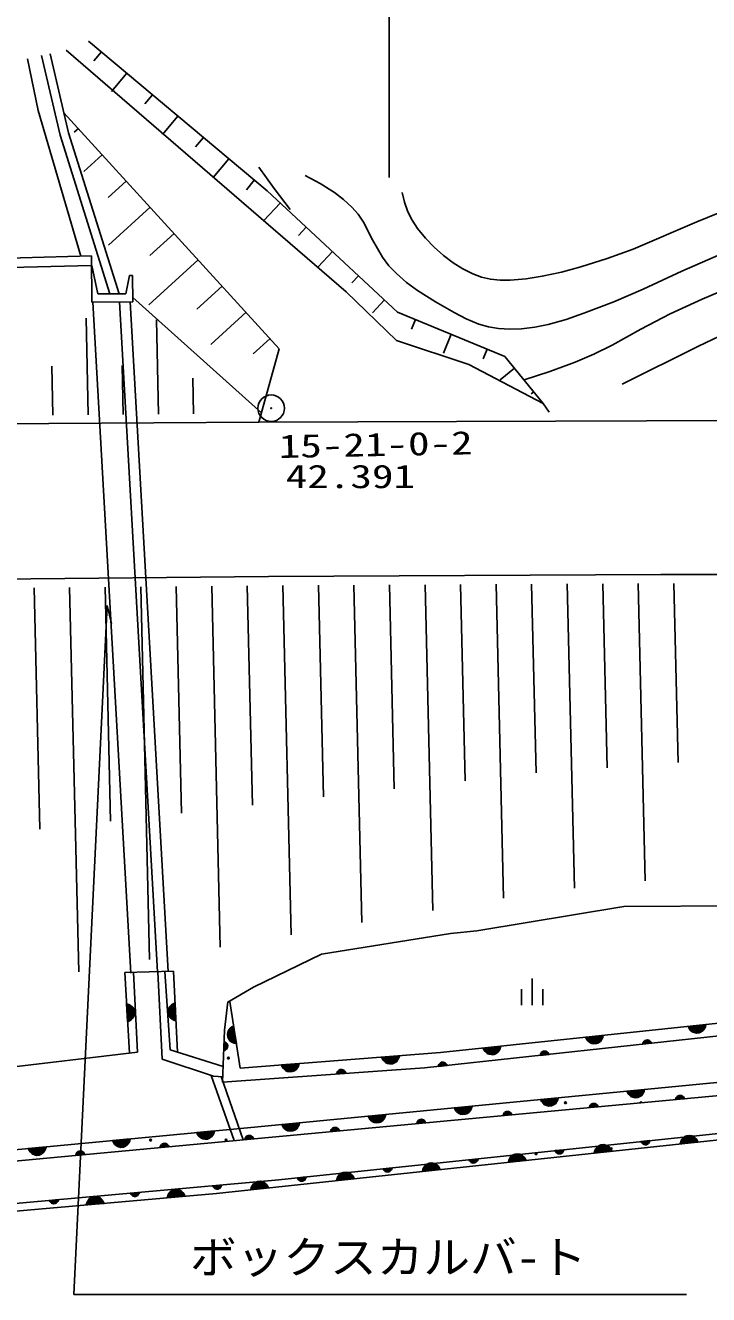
# Model space of a CAD drawing. Units: millimetres, scale not verified. Extents: x 40000 to 680000, y 20000 to 380000.
# Drawn here: x 481270 to 519695, y 244414 to 315830 of the extents above; entities that cross this region are included whole.
import ezdxf
from ezdxf.enums import TextEntityAlignment as Align

# ---------------------------------------------------------------- set-up
doc = ezdxf.new("R2010")
doc.units = ezdxf.units.MM
doc.header["$LTSCALE"] = 1000
doc.layers.add('M-BGD', color=7, linetype='Continuous', lineweight=25)
doc.layers.add('M-BMK-SRVR', color=3, linetype='Continuous')
doc.styles.add('ＭＳ ゴシック', font='')
doc.styles.get('ＭＳ ゴシック').set_extended_font_data('MS Gothic')

# ---------------------------------------------------------------- blocks, each defined once
blk = doc.blocks.new('BUHIN2')
at = {"color": 3, "linetype": 'Continuous', "lineweight": 25}
for radius in [746, 22.5]:
    blk.add_circle((0, 0), radius, dxfattribs=at)
blk = doc.blocks.new('BUHIN44')
at = {"color": 7, "linetype": 'Continuous', "lineweight": 25}
for p, q in [((467, 407), (-275, 917)), ((618, -425), (-618, 425)), ((-213, -581), (-955, -71))]:
    blk.add_line(p, q, dxfattribs=at)
blk = doc.blocks.new('BUHIN94')
at = {"color": 7, "linetype": 'Continuous', "lineweight": 25}
for p, q in [((-420, -113), (-126, 416)), ((-238, 344), (-419, 18)), ((-41, 440), (-395, -196)), ((-364, -270), (35, 449)), ((109, 454), (-328, -333)), ((-285, -385), (176, 446))]:
    blk.add_line(p, q, dxfattribs=at)
blk.add_lwpolyline([(-243, -437), (-324, -346), (-381, -249), (-430, -110), (-429, 15), (-405, 136), (-330, 272), (-240, 356), (-134, 423), (10, 455), (124, 460), (243, 437)], close=True, dxfattribs=at)
blk = doc.blocks.new('BUHIN95')
at = {"color": 7, "linetype": 'Continuous', "lineweight": 25}
for p, q in [((-420, -113), (-127, 416)), ((-239, 343), (-419, 18)), ((-42, 440), (-394, -196)), ((-364, -270), (34, 450)), ((109, 454), (-327, -333)), ((-285, -385), (175, 446))]:
    blk.add_line(p, q, dxfattribs=at)
blk.add_lwpolyline([(-242, -437), (-323, -347), (-381, -249), (-430, -111), (-429, 15), (-405, 136), (-330, 271), (-240, 356), (-135, 423), (9, 455), (123, 460), (242, 437)], close=True, dxfattribs=at)
blk = doc.blocks.new('BUHIN104')
at = {"color": 7, "linetype": 'Continuous', "lineweight": 25}
for p, q in [((143, 192), (-88, -223)), ((-55, -227), (164, 166)), ((182, 134), (-18, -225)), ((20, -220), (197, 97)), ((210, 56), (63, -208)), ((119, -172), (209, -9))]:
    blk.add_line(p, q, dxfattribs=at)
blk.add_lwpolyline([(122, 218), (162, 173), (191, 124), (215, 55), (215, -8), (202, -68), (165, -136), (120, -178), (67, -212), (-5, -228), (-62, -230), (-122, -218)], close=True, dxfattribs=at)
blk = doc.blocks.new('BUHIN105')
at = {"color": 7, "linetype": 'Continuous', "lineweight": 25}
for p, q in [((143, 192), (-89, -223)), ((-55, -227), (164, 166)), ((182, 134), (-18, -225)), ((20, -220), (198, 97)), ((210, 56), (63, -208)), ((119, -172), (209, -10))]:
    blk.add_line(p, q, dxfattribs=at)
blk.add_lwpolyline([(122, 218), (162, 173), (191, 124), (215, 54), (215, -8), (202, -69), (164, -136), (119, -178), (66, -212), (-5, -228), (-63, -230), (-122, -218)], close=True, dxfattribs=at)
blk = doc.blocks.new('BUHIN112')
at = {"color": 7, "linetype": 'Continuous', "lineweight": 25}
for p, q in [((-422, -106), (-119, 418)), ((-232, 348), (-419, 25)), ((-34, 441), (-398, -189)), ((-369, -264), (43, 449)), ((117, 452), (-333, -327)), ((-292, -380), (183, 443))]:
    blk.add_line(p, q, dxfattribs=at)
blk.add_lwpolyline([(-250, -433), (-330, -341), (-385, -242), (-432, -103), (-429, 22), (-403, 143), (-325, 277), (-234, 360), (-127, 425), (17, 455), (132, 458), (250, 433)], close=True, dxfattribs=at)
blk = doc.blocks.new('BUHIN113')
at = {"color": 7, "linetype": 'Continuous', "lineweight": 25}
for p, q in [((-419, -117), (-130, 415)), ((-241, 341), (-419, 14)), ((-46, 440), (-393, -199)), ((-361, -273), (31, 450)), ((105, 455), (-324, -336)), ((-281, -388), (172, 447))]:
    blk.add_line(p, q, dxfattribs=at)
blk.add_lwpolyline([(-238, -440), (-320, -350), (-379, -253), (-429, -114), (-429, 11), (-406, 132), (-332, 268), (-243, 354), (-138, 422), (5, 455), (119, 461), (238, 440)], close=True, dxfattribs=at)
blk = doc.blocks.new('BUHIN117')
at = {"color": 7, "linetype": 'Continuous', "lineweight": 25}
for p, q in [((140, 194), (-85, -224)), ((-52, -228), (162, 169)), ((180, 137), (-15, -225)), ((24, -220), (196, 100)), ((209, 59), (66, -207)), ((121, -170), (210, -6))]:
    blk.add_line(p, q, dxfattribs=at)
blk.add_lwpolyline([(118, 220), (160, 175), (189, 127), (214, 58), (215, -5), (203, -65), (167, -134), (122, -176), (70, -211), (-2, -228), (-59, -231), (-118, -220)], close=True, dxfattribs=at)
blk = doc.blocks.new('BUHIN122')
at = {"color": 7, "linetype": 'Continuous', "lineweight": 25}
for p, q in [((281, 388), (-171, -448)), ((-104, -455), (324, 336)), ((361, 274), (-30, -450)), ((46, -440), (392, 200)), ((419, 118), (131, -415)), ((242, -341), (419, -13))]:
    blk.add_line(p, q, dxfattribs=at)
blk.add_lwpolyline([(238, 440), (320, 350), (378, 253), (429, 115), (429, -10), (406, -131), (333, -268), (244, -353), (139, -422), (-4, -455), (-119, -462), (-238, -440)], close=True, dxfattribs=at)
blk = doc.blocks.new('BUHIN123')
at = {"color": 7, "linetype": 'Continuous', "lineweight": 25}
for p, q in [((288, 383), (-179, -444)), ((-112, -453), (330, 331)), ((366, 267), (-38, -449)), ((39, -441), (396, 193)), ((421, 110), (124, -417)), ((236, -345), (419, -21))]:
    blk.add_line(p, q, dxfattribs=at)
blk.add_lwpolyline([(246, 436), (326, 344), (383, 246), (431, 107), (429, -18), (404, -139), (328, -274), (237, -358), (131, -424), (-13, -455), (-127, -459), (-246, -436)], close=True, dxfattribs=at)
blk = doc.blocks.new('BUHIN128')
at = {"color": 7, "linetype": 'Continuous', "lineweight": 25}
for p, q in [((-121, 171), (-210, 7)), ((-209, -59), (-65, 207)), ((-23, 220), (-196, -100)), ((-181, -137), (15, 225)), ((52, 228), (-162, -168)), ((-141, -194), (86, 224))]:
    blk.add_line(p, q, dxfattribs=at)
blk.add_lwpolyline([(-119, -220), (-160, -175), (-189, -126), (-214, -57), (-215, 5), (-203, 66), (-166, 134), (-122, 177), (-69, 211), (2, 228), (60, 231), (119, 220)], close=True, dxfattribs=at)
blk = doc.blocks.new('BUHIN129')
at = {"color": 7, "linetype": 'Continuous', "lineweight": 25}
for p, q in [((-210, -55), (-62, 208)), ((-118, 173), (-209, 10)), ((-19, 220), (-198, -97)), ((-183, -134), (19, 225)), ((56, 227), (-165, -165)), ((-144, -192), (89, 222))]:
    blk.add_line(p, q, dxfattribs=at)
blk.add_lwpolyline([(-123, -218), (-163, -172), (-191, -123), (-215, -54), (-214, 9), (-202, 69), (-164, 137), (-119, 179), (-66, 212), (6, 227), (63, 230), (123, 218)], close=True, dxfattribs=at)

msp = doc.modelspace()

# ---------------------------------------------------------------- linework, layer by layer
at = {"layer": 'M-BGD'}
for p, q in [((501737, 323109), (501737, 307278)), ((482669, 314238), (483702, 309785)), ((483560, 314439), (499319, 300830)), ((484828, 314942), (494861, 306512)), ((485545, 314339), (485116, 313829)), ((481381, 313949), (481991, 311037)), ((482181, 314129), (483219, 309653)), ((486978, 313135), (486116, 312108)), ((488412, 311931), (487978, 311414)), ((481991, 311037), (484396, 302839)), ((483440, 310913), (495548, 297639)), ((489845, 310727), (488972, 309688)), ((484248, 310026), (484019, 309817)), ((483219, 309653), (486023, 300721)), ((483702, 309785), (486545, 300725)), ((491278, 309522), (490839, 309000)), ((485596, 308549), (484562, 307606)), ((492711, 308318), (491828, 307267)), ((494145, 307114), (493700, 306585)), ((486943, 307072), (485931, 306149)), ((494861, 306512), (502204, 299698)), ((495595, 305830), (494683, 304847)), ((488290, 305595), (485952, 303463)), ((497064, 304468), (496638, 304009)), ((489638, 304118), (488276, 302876)), ((469306, 302459), (484988, 302854)), ((485007, 300259), (484988, 302854)), ((498533, 303105), (497743, 302253)), ((484992, 302318), (469640, 301970)), ((485346, 300716), (485000, 302317)), ((490985, 302641), (488207, 300108)), ((486910, 300728), (487121, 301757)), ((487299, 301757), (487121, 301757)), ((487310, 300276), (487299, 301757)), ((500001, 301742), (499637, 301349)), ((486910, 300728), (485346, 300716)), ((492332, 301164), (490903, 299861)), ((502143, 298096), (499319, 300830)), ((485007, 300259), (487310, 300276)), ((487205, 262496), (485056, 300259)), ((488703, 262581), (486558, 300270)), ((489301, 262597), (487159, 300274)), ((494547, 294024), (487308, 300517)), ((501470, 300379), (500798, 299655)), ((484800, 293913), (484679, 299355)), ((488755, 293952), (488637, 299260)), ((493680, 299687), (491694, 297876)), ((502204, 299698), (508242, 297202)), ((503210, 299282), (502985, 298737)), ((495027, 298210), (494073, 297340)), ((506214, 296757), (502143, 298096)), ((505223, 298450), (504785, 297391)), ((495548, 297639), (494404, 293508)), ((507236, 297618), (507012, 297076)), ((508242, 297202), (510397, 294553)), ((482822, 293893), (482761, 296650)), ((486778, 293932), (486716, 296689)), ((510397, 294553), (506214, 296757)), ((508781, 296539), (507973, 295883)), ((490733, 293972), (490688, 295979)), ((509858, 295215), (509724, 295105)), ((510734, 294064), (510397, 294553)), ((494404, 293508), (511080, 293565)), ((511080, 293565), (530742, 293623)), ((468919, 293270), (482593, 293437)), ((482593, 293437), (494404, 293508)), ((466021, 284541), (494937, 284813)), ((487753, 284245), (488249, 263268)), ((489752, 284264), (490053, 271510)), ((491751, 284283), (492231, 263960)), ((493750, 284301), (494041, 271963)), ((494937, 284813), (517010, 284932)), ((495749, 284317), (496214, 264651)), ((497748, 284328), (498029, 272416)), ((499747, 284339), (500196, 265343)), ((501746, 284349), (502018, 272868)), ((503745, 284360), (504179, 266034)), ((505744, 284371), (506006, 273321)), ((507744, 284382), (508161, 266726)), ((509743, 284392), (509994, 273770)), ((511742, 284403), (512147, 267275)), ((513741, 284414), (513986, 274060)), ((515740, 284425), (516136, 267696)), ((517010, 284932), (561662, 284929)), ((517739, 284432), (517978, 274350)), ((481756, 284189), (482077, 270605)), ((483755, 284208), (484266, 262577)), ((485754, 284226), (486065, 271058)), ((485876, 283185), (483993, 244414)), ((485876, 283185), (486115, 282173)), ((506668, 264888), (514922, 266248)), ((514922, 266248), (530934, 266366)), ((497915, 263562), (505181, 264741)), ((505181, 264741), (506668, 264888)), ((494091, 261704), (497915, 263562)), ((486864, 262531), (489596, 262605)), ((487118, 258008), (486864, 262531)), ((487356, 262545), (487572, 258061)), ((488715, 262581), (488956, 257667)), ((489107, 262592), (489415, 258179)), ((489596, 262605), (489832, 258050)), ((492651, 260877), (494091, 261704)), ((487027, 260748), (487080, 259799)), ((487141, 259828), (487090, 260726)), ((487155, 260692), (487201, 259871)), ((489445, 260679), (489483, 259952)), ((489548, 259906), (489505, 260727)), ((489566, 260770), (489612, 259871)), ((489676, 259850), (489627, 260798)), ((492472, 259285), (492651, 260888)), ((492764, 260914), (493354, 257152)), ((487261, 259919), (487220, 260646)), ((487286, 260589), (487320, 259985)), ((487376, 260106), (487355, 260478)), ((489330, 260493), (489349, 260121)), ((489417, 260009), (489386, 260613)), ((492472, 259285), (492363, 256366)), ((492797, 258685), (492703, 259283)), ((492755, 259354), (492868, 258636)), ((492938, 258596), (492810, 259409)), ((492866, 259458), (493005, 258569)), ((493071, 258554), (492923, 259492)), ((504622, 258037), (521929, 259859)), ((492486, 258623), (492453, 258149)), ((492485, 258159), (492516, 258608)), ((492546, 258587), (492518, 258177)), ((492550, 258197), (492576, 258560)), ((492605, 258528), (492584, 258226)), ((492660, 259157), (492717, 258789)), ((522660, 259230), (503710, 257168)), ((463435, 255182), (487572, 258061)), ((489415, 258179), (492396, 257250)), ((492619, 258283), (492632, 258469)), ((493354, 257152), (504622, 258037)), ((488956, 257667), (491851, 256699)), ((503710, 257168), (492363, 256366)), ((491725, 256741), (493003, 253082)), ((491851, 256699), (492374, 256676)), ((492276, 256680), (493516, 253130)), ((493768, 253804), (527723, 257088)), ((498795, 256890), (499269, 256920)), ((499254, 256950), (498805, 256922)), ((498822, 256954), (499232, 256980)), ((499208, 257010), (498845, 256987)), ((498873, 257020), (499175, 257039)), ((499114, 257066), (498928, 257055)), ((524371, 255994), (504600, 254163)), ((495522, 250870), (528343, 254346)), ((504600, 254163), (453121, 249365)), ((460623, 250646), (493768, 253804)), ((521010, 253206), (492022, 250108)), ((465258, 248157), (495522, 250870)), ((492022, 250108), (469260, 248089)), ((483993, 244414), (518453, 244414))]:
    msp.add_line(p, q, dxfattribs=at)
for points in [[(494404, 307846), (495270, 306647), (496157, 305464)], [(497014, 307386), (497847, 306932), (498649, 306426), (499156, 306039), (499632, 305599), (499981, 305201), (500281, 304767), (500787, 303761), (501348, 302781), (501715, 302308), (502133, 301867), (502706, 301368), (503325, 300908), (504336, 300267), (505381, 299674), (506065, 299318), (506769, 299019), (507307, 298871), (507871, 298778), (508513, 298739), (509167, 298760), (509923, 298852), (510668, 299004), (511682, 299288), (512680, 299631), (514361, 300283), (516017, 300989), (518188, 302003), (520383, 302962)], [(502461, 306425), (502586, 305881), (502771, 305347), (503020, 304868), (503327, 304409), (503773, 303855), (504263, 303343), (504778, 302884), (505331, 302471), (505864, 302137), (506437, 301851), (506922, 301669), (507422, 301545), (507977, 301485), (508538, 301485), (509442, 301569), (510335, 301713), (511425, 301943), (512512, 302235), (513988, 302708), (515451, 303240), (519033, 304771), (522635, 306246)], [(509314, 295892), (510756, 296355), (512181, 296876), (513238, 297329), (514269, 297837), (515892, 298742), (517541, 299591), (519336, 300418), (521156, 301191)], [(514839, 295647), (519134, 297775), (523454, 299847)]]:
    msp.add_lwpolyline(points, dxfattribs=at)
for points in [[(486963, 260769), (487080, 260736), (487180, 260684), (487296, 260592), (487362, 260486), (487406, 260371), (487415, 260216), (487384, 260097), (487330, 259983), (487226, 259880), (487132, 259815), (487019, 259771)], [(489740, 259828), (489623, 259862), (489522, 259914), (489407, 260006), (489342, 260113), (489298, 260228), (489290, 260383), (489322, 260502), (489376, 260615), (489481, 260718), (489575, 260783), (489688, 260827)], [(493136, 258539), (493017, 258560), (492911, 258602), (492788, 258681), (492711, 258781), (492656, 258891), (492632, 259044), (492651, 259166), (492693, 259284), (492787, 259397), (492874, 259472), (492981, 259527)], [(492456, 258637), (492512, 258613), (492558, 258581), (492610, 258529), (492636, 258472), (492651, 258412), (492645, 258335), (492622, 258277), (492589, 258225), (492530, 258180), (492480, 258153), (492421, 258139)], [(498784, 256858), (498800, 256916), (498826, 256967), (498871, 257025), (498924, 257058), (498982, 257081), (499059, 257085), (499119, 257070), (499176, 257044), (499228, 256992), (499261, 256945), (499283, 256889)]]:
    msp.add_lwpolyline(points, close=True, dxfattribs=at)
for centre in [(492686, 257722), (511648, 255210), (488312, 253109), (492555, 253106), (509993, 252341), (514226, 252626)]:
    msp.add_circle(centre, 49.8, dxfattribs=at)
for centre, start, end in [((515891, 255206), 8.35832, 182.22225), ((518459, 252912), 30.8714, 161.32563)]:
    msp.add_arc(centre, 49.8, start, end, dxfattribs=at)

# ---------------------------------------------------------------- block references
at = {"layer": 'M-BGD', "rotation": 124.48167}
for name, p in [('BUHIN44', (509780, 261449)), ('BUHIN113', (519045, 259555)), ('BUHIN113', (513276, 258948)), ('BUHIN113', (507507, 258341)), ('BUHIN117', (516238, 258531)), ('BUHIN112', (496171, 257373)), ('BUHIN112', (501805, 257816)), ('BUHIN117', (510472, 257904)), ('BUHIN117', (504743, 257281)), ('BUHIN95', (510746, 255446)), ('BUHIN95', (515596, 255915)), ('BUHIN105', (518090, 255412)), ('BUHIN95', (505895, 254976)), ('BUHIN105', (513238, 254963)), ('BUHIN95', (496194, 254038)), ('BUHIN95', (501044, 254507)), ('BUHIN104', (503533, 254064)), ('BUHIN105', (508385, 254514)), ('BUHIN94', (486666, 253127)), ('BUHIN94', (491401, 253578)), ('BUHIN104', (498681, 253612)), ('BUHIN122', (518594, 252948)), ('BUHIN94', (481931, 252676)), ('BUHIN104', (489092, 252718)), ('BUHIN104', (493857, 253162)), ('BUHIN122', (513763, 252431)), ('BUHIN128', (516140, 253054)), ('BUHIN104', (484357, 252277)), ('BUHIN128', (506477, 252030)), ('BUHIN122', (508932, 251915)), ('BUHIN128', (511308, 252542)), ('BUHIN122', (499269, 250883)), ('BUHIN128', (501645, 251519)), ('BUHIN122', (504100, 251399)), ('BUHIN129', (492054, 250559)), ('BUHIN122', (494438, 250367)), ('BUHIN128', (496813, 251007)), ('BUHIN129', (482878, 249737)), ('BUHIN123', (485194, 249503)), ('BUHIN129', (487430, 250145)), ('BUHIN123', (489746, 249907))]:
    msp.add_blockref(name, p, dxfattribs=at)
at = {"layer": 'M-BMK-SRVR', "rotation": 124.48167}
msp.add_blockref('BUHIN2', (495094, 294288), dxfattribs=at)

# ---------------------------------------------------------------- texts
at = {"layer": 'M-BGD', "style": 'ＭＳ ゴシック', "width": 1.05}
msp.add_text('ボックスカルバ-ト', height=1833, dxfattribs=at).set_placement((490525, 245050), align=Align.BOTTOM_LEFT)
at = {"layer": 'M-BMK-SRVR', "style": 'ＭＳ ゴシック', "width": 1.35}
msp.add_text('15-21-0-2', height=1320, rotation=1.1, dxfattribs=at).set_placement((495536, 291090), align=Align.BOTTOM_LEFT)
msp.add_text('42.391', height=1320, dxfattribs=at).set_placement((495912, 289396), align=Align.BOTTOM_LEFT)

doc.saveas('drawing.dxf')
